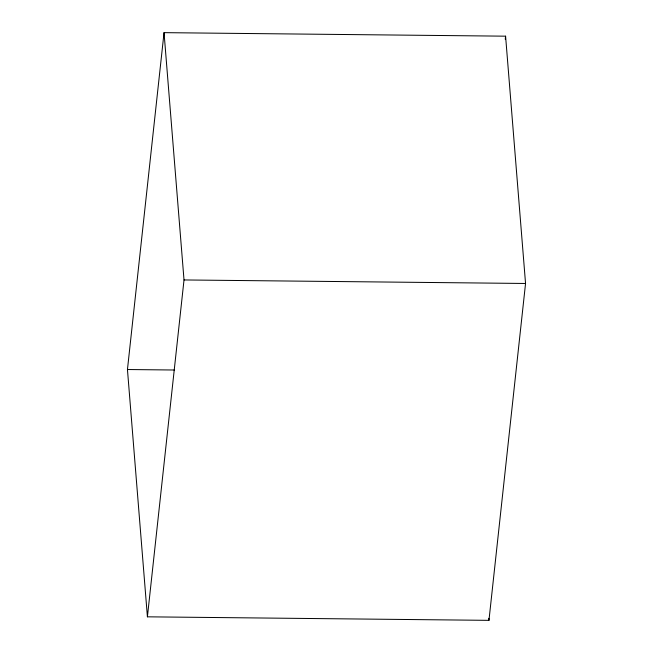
<?xml version="1.0" encoding="UTF-8"?>
<svg xmlns="http://www.w3.org/2000/svg" width="653" height="653" viewBox="0 0 653 653"><rect width="100%" height="100%" fill="white"/><g stroke="black" fill="none" stroke-linecap="round" stroke-linejoin="round"><path stroke-width="0.98" d="M127.449 369.525L164.042 32.65L505.585 36.176L525.551 283.475L488.958 620.35L147.415 616.824L127.449 369.525L174.343 370.014M147.415 616.824L184.015 279.949L164.042 32.65M505.251 39.213L505.585 36.176M184.015 279.949L525.551 283.475M488.795 618.326L488.958 620.35"/></g></svg>
